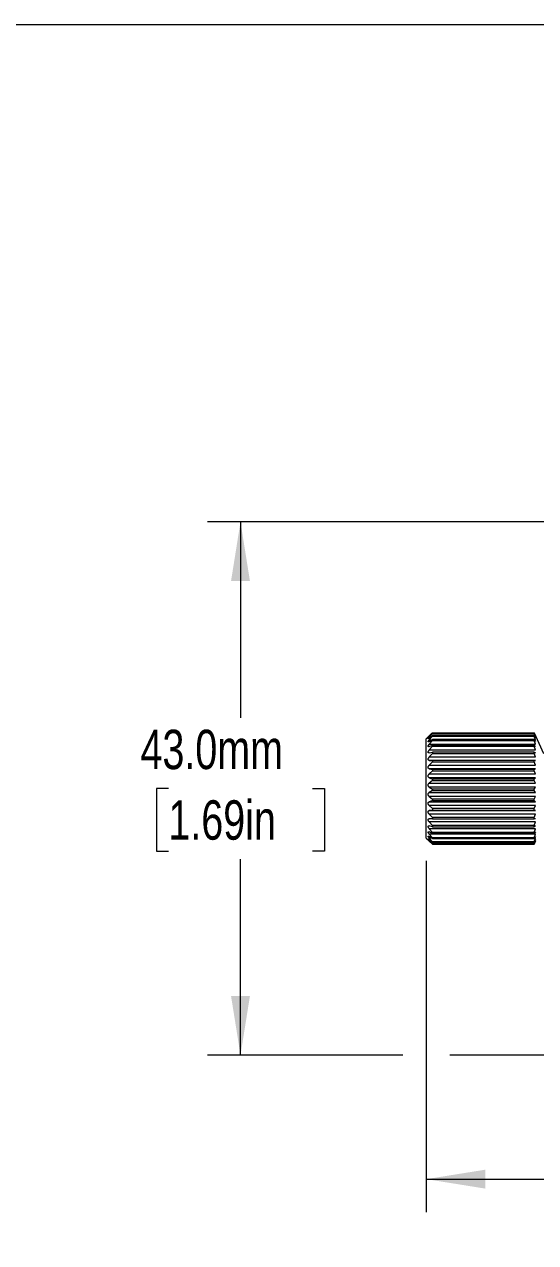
# Model space of a CAD drawing. Header units: millimetres. Extents: x 2 to 278, y 1 to 215.
# Drawn here: x 77.5 to 105, y 149.2 to 214.6 of the extents above; entities that cross this region are included whole.
import ezdxf

# ---------------------------------------------------------------- set-up
doc = ezdxf.new("R2010")
doc.units = ezdxf.units.MM
doc.styles.add('SLDTEXTSTYLE0', font='TXT', dxfattribs={"width": 0.75})
doc.dimstyles.new('SLDDIMSTYLE0', dxfattribs={"dimtxt": 2.116667, "dimasz": 3.175, "dimexe": 0, "dimexo": 0.0625, "dimgap": 0.529167, "dimtad": 0, "dimtih": 1, "dimtoh": 1, "dimdec": 1, "dimlfac": 1.5, "dimrnd": 1e-09, "dimzin": 12, "dimdsep": 46, "dimtxsty": 'SLDTEXTSTYLE0', "dimsah": 1, "dimcen": 0.09, "dimadec": 0, "dimazin": 3, "dimtfac": 1, "dimtdec": 1, "dimtofl": 0, "dimtmove": 0, "dimatfit": 3, "dimfxl": 1, "dimfrac": 2, "dimtolj": 1, "dimtzin": 12, "dimarcsym": 0})
doc.dimstyles.new('SLDDIMSTYLE3', dxfattribs={"dimtxt": 2.116667, "dimasz": 3.175, "dimexe": 0, "dimexo": 0.0625, "dimgap": 0.529167, "dimtad": 0, "dimtih": 1, "dimtoh": 1, "dimdec": 1, "dimlfac": 1.5, "dimrnd": 1e-09, "dimzin": 4, "dimdsep": 46, "dimtxsty": 'SLDTEXTSTYLE0', "dimsah": 1, "dimcen": 0.09, "dimadec": 0, "dimazin": 1, "dimtfac": 1, "dimtdec": 1, "dimtofl": 0, "dimtmove": 0, "dimatfit": 3, "dimfxl": 1, "dimfrac": 2, "dimtolj": 1, "dimtzin": 12, "dimarcsym": 0})

# ---------------------------------------------------------------- blocks, each defined once
blk = doc.blocks.new('_D_2')
at = {"color": 7, "linetype": 'Continuous', "lineweight": 0}
for p, q in [((99.157, 169.685), (99.157, 150.791)), ((137.779, 163.899), (137.779, 150.791)), ((99.157, 152.569), (111.168, 152.569)), ((114.589, 152.569), (113.946, 152.569)), ((113.946, 152.569), (113.946, 149.206)), ((122.347, 152.569), (122.99, 152.569)), ((122.99, 152.569), (122.99, 149.206)), ((137.779, 152.569), (125.768, 152.569)), ((113.946, 149.206), (114.589, 149.206)), ((122.99, 149.206), (122.347, 149.206))]:
    blk.add_line(p, q, dxfattribs=at)
for points in [[(99.157, 152.569), (102.332, 152.061), (102.332, 153.077)], [(137.779, 152.569), (134.604, 153.077), (134.604, 152.061)]]:
    blk.add_solid(points, dxfattribs=at)
at = {"color": 7, "linetype": 'Continuous', "lineweight": 0, "char_height": 2.1167, "attachment_point": 1, "style": 'SLDTEXTSTYLE0'}
for s, insert in [('57.9mm', (113.086, 155.727)), ('2.28in', (114.589, 151.934))]:
    blk.add_mtext(s, dxfattribs=dict(at, insert=insert))
blk = doc.blocks.new('_D_3')
at = {"color": 7, "linetype": 'Continuous', "lineweight": 0}
for p, q in [((109.847, 187.902), (87.379, 187.902)), ((89.157, 187.902), (89.157, 177.361)), ((85.278, 173.569), (84.635, 173.569)), ((84.635, 173.569), (84.635, 170.206)), ((93.036, 173.569), (93.679, 173.569)), ((93.679, 173.569), (93.679, 170.206)), ((84.635, 170.206), (85.278, 170.206)), ((89.157, 159.236), (89.157, 169.777)), ((93.679, 170.206), (93.036, 170.206)), ((97.887, 159.236), (87.379, 159.236)), ((109.847, 159.236), (100.427, 159.236))]:
    blk.add_line(p, q, dxfattribs=at)
for points in [[(89.157, 187.902), (88.649, 184.727), (89.665, 184.727)], [(89.157, 159.236), (89.665, 162.411), (88.649, 162.411)]]:
    blk.add_solid(points, dxfattribs=at)
at = {"color": 7, "linetype": 'Continuous', "lineweight": 0, "char_height": 2.1167, "attachment_point": 1, "style": 'SLDTEXTSTYLE0'}
for s, insert in [('43.0mm', (83.775, 176.727)), ('1.69in', (85.278, 172.934))]:
    blk.add_mtext(s, dxfattribs=dict(at, insert=insert))

msp = doc.modelspace()

# ---------------------------------------------------------------- linework, layer by layer
at = {"color": 7, "linetype": 'Continuous', "lineweight": 0}
for p, q in [((1.5793501, 214.64538), (277.98920685, 214.64538)), ((99.45675048, 176.53533606), (99.1569863, 176.23557189)), ((99.1569863, 176.22920661), (99.1569863, 176.23557189)), ((99.1569863, 176.15357576), (99.1569863, 176.22920661)), ((99.49032031, 176.56883636), (99.31508265, 176.39235942)), ((99.31508265, 176.37727448), (99.49032031, 176.53743713)), ((99.49032031, 176.52424463), (99.31508265, 176.33163719)), ((99.31508265, 176.27788622), (99.49032031, 176.41234933)), ((99.49032031, 176.38466297), (99.31508265, 176.18211894)), ((99.31508265, 176.0914255), (99.49032031, 176.19586774)), ((99.49032031, 176.56883636), (104.96183795, 176.56883636)), ((99.49032031, 176.53743713), (99.49032031, 176.52424463)), ((104.96183795, 176.53743713), (99.49032031, 176.53743713)), ((99.49032031, 176.52424463), (104.96183795, 176.52424463)), ((99.49032031, 176.41234933), (99.49032031, 176.38466297)), ((104.96183795, 176.41234933), (99.49032031, 176.41234933)), ((99.49032031, 176.38466297), (104.96183795, 176.38466297)), ((99.49032031, 176.19586774), (99.49032031, 176.15458159)), ((104.96183795, 176.19586774), (99.49032031, 176.19586774)), ((105.04355344, 176.39235942), (104.96183795, 176.56883636)), ((104.96183795, 176.52424463), (104.96183795, 176.53743713)), ((104.96183795, 176.53743713), (105.04355344, 176.37727448)), ((105.04355344, 176.33163719), (104.96183795, 176.52424463)), ((104.96183795, 176.38466297), (104.96183795, 176.41234933)), ((104.96183795, 176.41234933), (105.04355344, 176.27788622)), ((105.04355344, 176.18211894), (104.96183795, 176.38466297)), ((104.96183795, 176.15458159), (104.96183795, 176.19586774)), ((104.96183795, 176.19586774), (105.04355344, 176.0914255)), ((105.49032005, 175.43557325), (104.97753757, 176.53523672)), ((99.1569863, 175.99486846), (99.1569863, 176.15357576)), ((99.1569863, 175.75819084), (99.1569863, 175.99486846)), ((99.1569863, 175.45114744), (99.1569863, 175.75819084)), ((99.49032031, 176.15458159), (99.31508265, 175.94861029)), ((99.31508265, 175.94861029), (105.04355344, 175.94861029)), ((99.31508265, 175.82389006), (99.49032031, 175.89495618)), ((99.49032031, 175.84139395), (99.31508265, 175.63861647)), ((99.31508265, 175.63861647), (105.04355344, 175.63861647)), ((99.31508265, 175.48387784), (99.49032031, 175.519283)), ((99.49032031, 176.15458159), (104.96183795, 176.15458159)), ((99.49032031, 175.89495618), (99.49032031, 175.84139395)), ((104.96183795, 175.89495618), (99.49032031, 175.89495618)), ((99.49032031, 175.84139395), (104.96183795, 175.84139395)), ((99.49032031, 175.519283), (99.49032031, 175.45516827)), ((104.96183795, 175.519283), (99.49032031, 175.519283)), ((105.04355344, 175.94861029), (104.96183795, 176.15458159)), ((104.96183795, 175.84139395), (104.96183795, 175.89495618)), ((104.96183795, 175.89495618), (105.04355344, 175.82389006)), ((105.04355344, 175.63861647), (104.96183795, 175.84139395)), ((104.96183795, 175.45516827), (104.96183795, 175.519283)), ((104.96183795, 175.519283), (105.04355344, 175.48387784)), ((99.1569863, 175.08360782), (99.1569863, 175.45114744)), ((99.1569863, 174.66738362), (99.1569863, 175.08360782)), ((99.49032031, 175.45516827), (99.31508265, 175.26209889)), ((99.31508265, 175.26209889), (105.04355344, 175.26209889)), ((99.31508265, 175.08231887), (99.49032031, 175.08092313)), ((105.04355344, 175.08231887), (99.31508265, 175.08231887)), ((99.49032031, 175.00831473), (99.31508265, 174.83116228)), ((99.49032031, 175.45516827), (104.96183795, 175.45516827)), ((99.49032031, 175.08092313), (99.49032031, 175.00831473)), ((104.96183795, 175.08092313), (99.49032031, 175.08092313)), ((99.49032031, 175.00831473), (104.96183795, 175.00831473)), ((105.04355344, 175.26209889), (104.96183795, 175.45516827)), ((104.96183795, 175.08092313), (105.04355344, 175.08231887)), ((104.96183795, 175.00831473), (104.96183795, 175.08092313)), ((105.04355344, 174.83116228), (104.96183795, 175.00831473)), ((99.1569863, 174.2158536), (99.1569863, 174.66738362)), ((99.1569863, 173.74353149), (99.1569863, 174.2158536)), ((99.31508265, 174.83116228), (105.04355344, 174.83116228)), ((99.31508265, 174.63211505), (99.49032031, 174.5939656)), ((105.04355344, 174.63211505), (99.31508265, 174.63211505)), ((99.49032031, 174.51519806), (99.31508265, 174.35965477)), ((99.31508265, 174.35965477), (105.04355344, 174.35965477)), ((99.49032031, 174.5939656), (99.49032031, 174.51519806)), ((104.96183795, 174.5939656), (99.49032031, 174.5939656)), ((99.49032031, 174.51519806), (104.96183795, 174.51519806)), ((104.96183795, 174.5939656), (105.04355344, 174.63211505)), ((104.96183795, 174.51519806), (104.96183795, 174.5939656)), ((105.04355344, 174.35965477), (104.96183795, 174.51519806)), ((99.1569863, 173.26559661), (99.1569863, 173.74353149)), ((99.31508265, 174.14774039), (99.49032031, 174.0740616)), ((105.04355344, 174.14774039), (99.31508265, 174.14774039)), ((99.49032031, 173.99166811), (99.31508265, 173.86273085)), ((99.31508265, 173.86273085), (105.04355344, 173.86273085)), ((99.31508265, 173.64476163), (99.49032031, 173.5379203)), ((105.04355344, 173.64476163), (99.31508265, 173.64476163)), ((99.49032031, 174.0740616), (99.49032031, 173.99166811)), ((104.96183795, 174.0740616), (99.49032031, 174.0740616)), ((99.49032031, 173.99166811), (104.96183795, 173.99166811)), ((104.96183795, 174.0740616), (105.04355344, 174.14774039)), ((104.96183795, 173.99166811), (104.96183795, 174.0740616)), ((105.04355344, 173.86273085), (104.96183795, 173.99166811)), ((104.96183795, 173.5379203), (105.04355344, 173.64476163)), ((99.1569863, 172.7974071), (99.1569863, 173.26559661)), ((99.49032031, 173.4545483), (99.31508265, 173.35636455)), ((99.31508265, 173.35636455), (105.04355344, 173.35636455)), ((99.31508265, 173.13934404), (99.49032031, 173.0027749)), ((105.04355344, 173.13934404), (99.31508265, 173.13934404)), ((99.49032031, 172.9211066), (99.31508265, 172.85682796)), ((99.49032031, 173.5379203), (99.49032031, 173.4545483)), ((104.96183795, 173.5379203), (99.49032031, 173.5379203)), ((99.49032031, 173.4545483), (104.96183795, 173.4545483)), ((99.49032031, 173.0027749), (99.49032031, 172.9211066)), ((104.96183795, 173.0027749), (99.49032031, 173.0027749)), ((99.49032031, 172.9211066), (104.96183795, 172.9211066)), ((104.96183795, 173.4545483), (104.96183795, 173.5379203)), ((105.04355344, 173.35636455), (104.96183795, 173.4545483)), ((104.96183795, 173.0027749), (105.04355344, 173.13934404)), ((104.96183795, 172.9211066), (104.96183795, 173.0027749)), ((105.04355344, 172.85682796), (104.96183795, 172.9211066)), ((99.1569863, 172.35401808), (99.1569863, 172.7974071)), ((99.1569863, 171.94967507), (99.1569863, 172.35401808)), ((99.31508265, 172.85682796), (105.04355344, 172.85682796)), ((99.31508265, 172.6477299), (99.49032031, 172.48582878)), ((105.04355344, 172.6477299), (99.31508265, 172.6477299)), ((99.49032031, 172.40848182), (99.31508265, 172.38017955)), ((99.31508265, 172.38017955), (105.04355344, 172.38017955)), ((99.49032031, 172.48582878), (99.49032031, 172.40848182)), ((104.96183795, 172.48582878), (99.49032031, 172.48582878)), ((99.49032031, 172.40848182), (104.96183795, 172.40848182)), ((104.96183795, 172.48582878), (105.04355344, 172.6477299)), ((104.96183795, 172.40848182), (104.96183795, 172.48582878)), ((105.04355344, 172.38017955), (104.96183795, 172.40848182)), ((99.1569863, 171.59737188), (99.1569863, 171.94967507)), ((99.1569863, 171.30843837), (99.1569863, 171.59737188)), ((99.31508265, 172.18572436), (99.49032031, 172.00369178)), ((105.04355344, 172.18572436), (99.31508265, 172.18572436)), ((99.49032031, 171.93315465), (99.31508265, 171.94173772)), ((99.31508265, 171.76817893), (99.49032031, 171.57186109)), ((105.04355344, 171.76817893), (99.31508265, 171.76817893)), ((99.49032031, 172.00369178), (99.49032031, 171.93315465)), ((104.96183795, 172.00369178), (99.49032031, 172.00369178)), ((99.49032031, 171.93315465), (104.96183795, 171.93315465)), ((104.96183795, 172.00369178), (105.04355344, 172.18572436)), ((104.96183795, 171.93315465), (104.96183795, 172.00369178)), ((105.04355344, 171.94173772), (104.96183795, 171.93315465)), ((104.96183795, 171.57186109), (105.04355344, 171.76817893)), ((99.1569863, 171.09216291), (99.1569863, 171.30843837)), ((99.1569863, 170.9554845), (99.1569863, 171.09216291)), ((99.1569863, 170.90280889), (99.1569863, 170.9554845)), ((99.49032031, 171.51040374), (99.31508265, 171.55559399)), ((99.31508265, 171.4085096), (99.49032031, 171.20421964)), ((105.04355344, 171.4085096), (99.31508265, 171.4085096)), ((99.49032031, 171.15381398), (99.31508265, 171.23416104)), ((99.31508265, 171.11827471), (99.49032031, 170.91257909)), ((105.04355344, 171.11827471), (99.31508265, 171.11827471)), ((99.49032031, 170.87484934), (99.31508265, 170.98777034)), ((99.49032031, 171.57186109), (99.49032031, 171.51040374)), ((104.96183795, 171.57186109), (99.49032031, 171.57186109)), ((99.49032031, 171.51040374), (104.96183795, 171.51040374)), ((99.49032031, 171.20421964), (99.49032031, 171.15381398)), ((104.96183795, 171.20421964), (99.49032031, 171.20421964)), ((99.49032031, 171.15381398), (104.96183795, 171.15381398)), ((104.96183795, 171.51040374), (104.96183795, 171.57186109)), ((105.04355344, 171.55559399), (104.96183795, 171.51040374)), ((104.96183795, 171.20421964), (105.04355344, 171.4085096)), ((105.04355344, 171.23416104), (104.96183795, 171.15381398)), ((104.96183795, 171.15381398), (104.96183795, 171.20421964)), ((104.96183795, 170.91257909), (105.04355344, 171.11827471)), ((105.04355344, 170.98777034), (104.96183795, 170.87484934)), ((99.1569863, 170.90223768), (99.1569863, 170.90280889)), ((99.1569863, 170.90223768), (99.27101247, 170.78821399)), ((99.31508265, 170.90680737), (99.49032031, 170.70631224)), ((99.49032031, 170.68247039), (99.31508265, 170.82433441)), ((99.31508265, 170.78090249), (99.49032031, 170.59205511)), ((99.49032031, 170.58286606), (99.31508265, 170.74911335)), ((99.31508265, 170.74460326), (99.49032031, 170.57347833)), ((99.49032031, 170.91257909), (99.49032031, 170.87484934)), ((104.96183795, 170.91257909), (99.49032031, 170.91257909)), ((99.49032031, 170.87484934), (104.96183795, 170.87484934)), ((99.49032031, 170.70631224), (99.49032031, 170.68247039)), ((104.96183795, 170.70631224), (99.49032031, 170.70631224)), ((99.49032031, 170.68247039), (104.96183795, 170.68247039)), ((99.49032031, 170.59205511), (99.49032031, 170.58286606)), ((104.96183795, 170.59205511), (99.49032031, 170.59205511)), ((99.49032031, 170.58286606), (104.96183795, 170.58286606)), ((104.96183795, 170.57347833), (99.49032031, 170.57347833)), ((104.96183795, 170.87484934), (104.96183795, 170.91257909)), ((104.96183795, 170.70631224), (105.04355344, 170.90680737)), ((105.04355344, 170.82433441), (104.96183795, 170.68247039)), ((104.96183795, 170.59205511), (105.04355344, 170.78090249)), ((105.04355344, 170.74911335), (104.96183795, 170.58286606)), ((104.96183795, 170.57347833), (105.04355344, 170.74460326)), ((104.96183795, 170.68247039), (104.96183795, 170.70631224)), ((104.96183795, 170.58286606), (104.96183795, 170.59205511))]:
    msp.add_line(p, q, dxfattribs=at)
at = {"color": 8, "linetype": 'Continuous', "lineweight": 0}
for p, q in [((99.31508265, 176.39235942), (99.33158569, 176.39235942)), ((99.31508265, 176.33163719), (99.38513549, 176.33163719)), ((99.31508265, 176.18211894), (99.46725083, 176.18211894)), ((104.97259535, 176.18211894), (105.04355344, 176.18211894)), ((105.01088636, 176.33163719), (105.04355344, 176.33163719)), ((105.03585699, 176.39235942), (105.04355344, 176.39235942)), ((99.44072428, 170.90680737), (99.31508265, 170.90680737)), ((99.36873428, 170.78090249), (99.31508265, 170.78090249)), ((105.04355344, 170.90680737), (104.98496455, 170.90680737)), ((105.04355344, 170.78090249), (105.01853439, 170.78090249))]:
    msp.add_line(p, q, dxfattribs=at)
at = {"color": 7, "linetype": 'Continuous', "lineweight": 0}
for points, knots in [([(99.31508265, 176.37727448), (99.30318733, 176.36642979), (99.28299729, 176.348023), (99.26369077, 176.33202205), (99.25533513, 176.32641992), (99.25626622, 176.32960765), (99.26612172, 176.34132175), (99.28563739, 176.36221523), (99.30486816, 176.38190247), (99.31508265, 176.39235942)], [0, 0, 0, 0, 0.19912098281, 0.33796965105, 0.4537592381, 0.56993492832, 0.67858075675, 0.82927700999, 1, 1, 1, 1]), ([(99.31508265, 176.27788622), (99.30318747, 176.26908538), (99.28299813, 176.25414799), (99.26369068, 176.24493814), (99.2553351, 176.24559927), (99.25626643, 176.25466189), (99.2661209, 176.27207425), (99.28563867, 176.29814276), (99.30486836, 176.32001777), (99.31508265, 176.33163719)], [0, 0, 0, 0, 0.19912973265, 0.33797688719, 0.45376587384, 0.56994050004, 0.67858867479, 0.82927500078, 1, 1, 1, 1]), ([(99.31508265, 176.0914255), (99.30318747, 176.08495488), (99.28299811, 176.07397247), (99.26369032, 176.07184185), (99.25533528, 176.07874944), (99.25626671, 176.09339049), (99.26612089, 176.11594444), (99.28563808, 176.14635152), (99.30486828, 176.16971116), (99.31508265, 176.18211894)], [0, 0, 0, 0, 0.1991248948, 0.337969208, 0.4537620377, 0.5699293182, 0.6785828463, 0.8292750188, 1, 1, 1, 1]), ([(99.31508265, 175.48387784), (99.30318752, 175.48260709), (99.28299845, 175.48045029), (99.26369064, 175.49246211), (99.25533509, 175.51099626), (99.25626675, 175.53522785), (99.26612078, 175.56574121), (99.2856381, 175.60178692), (99.30486828, 175.62584023), (99.31508265, 175.63861647)], [0, 0, 0, 0, 0.19912895175, 0.33797262356, 0.4537593625, 0.56992875975, 0.67858330198, 0.82927522245, 1, 1, 1, 1]), ([(99.31508265, 175.82389006), (99.3031875, 175.81995583), (99.28299834, 175.81327843), (99.26369059, 175.8183024), (99.25533518, 175.83122772), (99.25626682, 175.85098531), (99.26612054, 175.87794959), (99.28563853, 175.91171963), (99.30486835, 175.93581275), (99.31508265, 175.94861029)], [0, 0, 0, 0, 0.1991305964, 0.3379764162, 0.4537661408, 0.5699326849, 0.6785871433, 0.8292751526, 1, 1, 1, 1]), ([(99.31508265, 175.08231887), (99.30318739, 175.08375179), (99.2829977, 175.08618386), (99.26369095, 175.10479972), (99.25533505, 175.12834476), (99.25626651, 175.1562713), (99.26612144, 175.18935213), (99.28563751, 175.22651556), (99.30486818, 175.2497551), (99.31508265, 175.26209889)], [0, 0, 0, 0, 0.19912492712, 0.33797235308, 0.45375789232, 0.56992873749, 0.67857856988, 0.82927541202, 1, 1, 1, 1]), ([(99.31508265, 174.14774039), (99.30318729, 174.15435845), (99.28299718, 174.16559135), (99.26369136, 174.19542339), (99.25533489, 174.22658424), (99.25626613, 174.25912465), (99.26612195, 174.29409853), (99.28563771, 174.32991751), (99.3048682, 174.34933891), (99.31508265, 174.35965477)], [0, 0, 0, 0, 0.19912269091, 0.33797292437, 0.45375426888, 0.56993194731, 0.678574698, 0.82927194163, 1, 1, 1, 1]), ([(99.31508265, 174.63211505), (99.30318752, 174.63620678), (99.28299839, 174.6431515), (99.26369044, 174.66777063), (99.25533524, 174.69557052), (99.25626669, 174.72629939), (99.26612077, 174.76088154), (99.28563859, 174.79796772), (99.30486835, 174.81964691), (99.31508265, 174.83116228)], [0, 0, 0, 0, 0.1991296285, 0.3379745007, 0.4537655192, 0.5699327735, 0.6785846281, 0.8292733198, 1, 1, 1, 1]), ([(99.31508265, 173.64476163), (99.30318737, 173.65369241), (99.28299754, 173.66885061), (99.26369063, 173.70293816), (99.25533511, 173.73645815), (99.25626666, 173.76976647), (99.26612102, 173.80400927), (99.28563714, 173.83740761), (99.30486814, 173.85394634), (99.31508265, 173.86273085)], [0, 0, 0, 0, 0.1991204976, 0.3379666159, 0.453756686, 0.5699287751, 0.6785843821, 0.8292807194, 1, 1, 1, 1]), ([(99.31508265, 173.13934404), (99.30318717, 173.15030104), (99.28299645, 173.16889882), (99.26369138, 173.2061485), (99.25533493, 173.24094901), (99.25626684, 173.27395343), (99.26612044, 173.30636113), (99.28563866, 173.33626627), (99.30486837, 173.34939235), (99.31508265, 173.35636455)], [0, 0, 0, 0, 0.19911903685, 0.33797323487, 0.45375983792, 0.56992984907, 0.67858544596, 0.82927367636, 1, 1, 1, 1]), ([(99.31508265, 172.6477299), (99.30318746, 172.66036352), (99.28299817, 172.68180612), (99.26369112, 172.72101692), (99.25533498, 172.7559805), (99.25626633, 172.78761876), (99.26612161, 172.81715192), (99.28563748, 172.84260397), (99.30486818, 172.85189368), (99.31508265, 172.85682796)], [0, 0, 0, 0, 0.1991332144, 0.337981884, 0.4537648017, 0.5699382664, 0.6785839006, 0.8292782541, 1, 1, 1, 1]), ([(99.31508265, 172.18572436), (99.30318745, 172.19962614), (99.28299806, 172.22322125), (99.26369068, 172.26313389), (99.25533516, 172.29713818), (99.25626683, 172.32639486), (99.26612077, 172.35210552), (99.28563767, 172.37228358), (99.30486822, 172.37744045), (99.31508265, 172.38017955)], [0, 0, 0, 0, 0.199128567, 0.33797541423, 0.45376494306, 0.56993117203, 0.6785868385, 0.82927939133, 1, 1, 1, 1]), ([(99.31508265, 171.76817893), (99.30318783, 171.78290326), (99.28300012, 171.80789317), (99.26368941, 171.84722347), (99.25533551, 171.87917296), (99.25626699, 171.90510669), (99.26612064, 171.92617096), (99.28563745, 171.94042812), (99.3048682, 171.94128342), (99.31508265, 171.94173772)], [0, 0, 0, 0, 0.1991340819, 0.3379674292, 0.4537635012, 0.569925021, 0.6785848026, 0.8292795151, 1, 1, 1, 1]), ([(99.31508265, 171.11827471), (99.30318762, 171.13321092), (99.28299891, 171.15856125), (99.26368989, 171.19299724), (99.25533542, 171.21785956), (99.25626611, 171.23478573), (99.26612189, 171.24468128), (99.28563752, 171.24592815), (99.30486817, 171.23824304), (99.31508265, 171.23416104)], [0, 0, 0, 0, 0.1991295554, 0.3379705021, 0.4537654254, 0.5699388009, 0.6785815838, 0.8292765717, 1, 1, 1, 1]), ([(99.31508265, 170.90680737), (99.30318733, 170.92112621), (99.2829973, 170.94542971), (99.26369056, 170.9757105), (99.25533526, 170.99576584), (99.25626666, 171.00729129), (99.26612095, 171.01103974), (99.28563753, 171.0056064), (99.3048682, 170.99395764), (99.31508265, 170.98777034)], [0, 0, 0, 0, 0.1991222756, 0.3379719527, 0.4537665102, 0.5699351532, 0.6785885923, 0.829280916, 1, 1, 1, 1]), ([(99.31508265, 171.4085096), (99.30318743, 171.42358015), (99.28299778, 171.44915927), (99.26368978, 171.48664779), (99.25533557, 171.51551772), (99.25626655, 171.53729963), (99.2661212, 171.55302816), (99.28563762, 171.56090982), (99.3048682, 171.55743805), (99.31508265, 171.55559399)], [0, 0, 0, 0, 0.1991198844, 0.33796443641, 0.45376660214, 0.56993312342, 0.67858438141, 0.82927800632, 1, 1, 1, 1]), ([(99.31508265, 170.74460326), (99.30318746, 170.75634509), (99.28299798, 170.77627424), (99.26369023, 170.79548481), (99.25533545, 170.80417002), (99.25626625, 170.80396402), (99.26612206, 170.79525474), (99.28563716, 170.77721375), (99.30486812, 170.75886128), (99.31508265, 170.74911335)], [0, 0, 0, 0, 0.1991254109, 0.3379714583, 0.4537668448, 0.5699339427, 0.6785775976, 0.8292762528, 1, 1, 1, 1]), ([(99.31508265, 170.78090249), (99.30318774, 170.79414636), (99.28299957, 170.81662399), (99.26368941, 170.84176964), (99.25533553, 170.85637639), (99.25626631, 170.8621274), (99.2661214, 170.85960268), (99.28563872, 170.84768336), (99.30486835, 170.83243432), (99.31508265, 170.82433441)], [0, 0, 0, 0, 0.1991285775, 0.3379632672, 0.4537601641, 0.5699303608, 0.6785760545, 0.829267632, 1, 1, 1, 1])]:
    msp.add_open_spline(points, degree=3, knots=knots, dxfattribs=at)

# ---------------------------------------------------------------- dimensions: what is measured, and where the dimension line sits
dim = msp.add_linear_dim(base=(89.15698655, 187.90223895), p1=(111.11698655, 159.23557228), p2=(111.11698655, 187.90223895), angle=90, dimstyle='SLDDIMSTYLE3', dxfattribs=at)
dim.commit()
dim.dimension.update_dxf_attribs({"geometry": '_D_3', "text_midpoint": (89.15698655, 173.56890562), "dimtype": 160})
dim = msp.add_linear_dim(base=(137.77891295, 152.56890562), p1=(99.15698655, 170.95548543), p2=(137.77891295, 165.16890562), dimstyle='SLDDIMSTYLE0', dxfattribs=at)
dim.commit()
dim.dimension.update_dxf_attribs({"geometry": '_D_2', "text_midpoint": (118.46794975, 152.56890562), "dimtype": 160})

doc.saveas('drawing.dxf')
